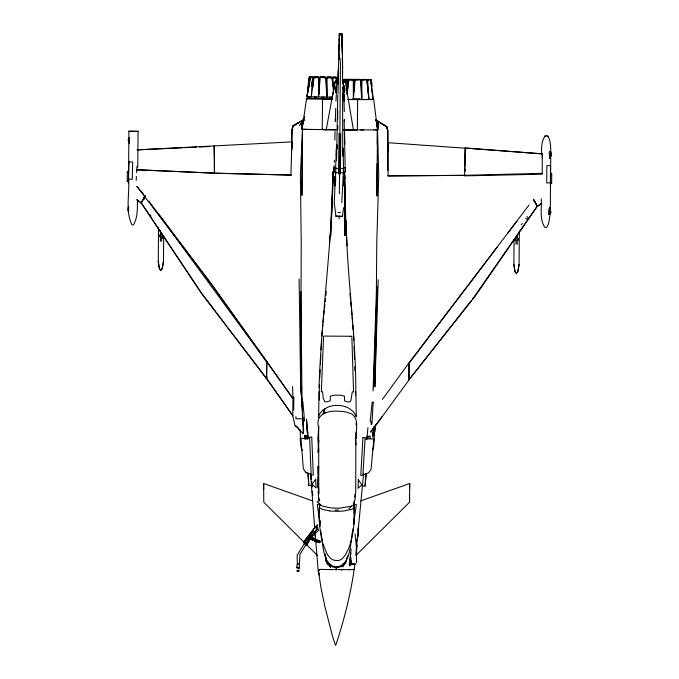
<?xml version="1.0" encoding="UTF-8"?>
<svg xmlns="http://www.w3.org/2000/svg" width="679" height="679" viewBox="0 0 679 679"><rect width="100%" height="100%" fill="white"/><g stroke="black" fill="none" stroke-linecap="round" stroke-linejoin="round"><path stroke-width="1.02" d="M376.217 119.979L377.685 129.893L377.057 122.746M266.754 376.556L266.754 378.678L292.887 415.794L266.635 378.636L266.839 361.508L211.627 284.425L158.36 213.571M302.511 131.225L300.381 175.097L301.238 241.537L300.644 386.079L302.511 410.727M387.768 170.633L387.828 142.683L465.616 148.234M542.249 173.17L542.292 153.785L465.208 148.039L464.674 175.869L542.249 174.18M136.19 180.385L136.352 176.413M343.226 172.534L345.187 171.991L345.297 167.467L343.158 167.849M266.711 364.063L266.72 362L148.896 201.077M319.317 94.22L319.402 77.932M353.589 520.072L353.445 524.205L356.39 504.65L354.124 504.565C355.058 519.028 353.937 534.135 348.921 547.885C346.171 552.901 343.659 561.227 336.461 560.498C327.685 560.565 325.487 549.379 322.661 543.056C319.461 530.486 318.527 517.254 319.597 504.378L319.249 503.411M354.175 91.555L354.234 80.351L352.248 80.334M354.234 508.622L354.37 506.093M355.847 439.703L355.72 491.426L354.939 500.185M356.11 444.762C353.615 435.443 361.304 420.776 351.875 414.071C347.334 411.958 342.301 411.092 337.327 411.202C327.346 410.43 314.716 414.784 318.663 427.456L318.748 493.854M377.066 163.444L376.862 196.053L377.524 129.825L373.671 129.927M377.184 144.517L377.269 129.791L377.762 129.74L378.636 123.892L376.039 120.09L386.835 126.778L387.811 131.081L388.108 175.98L464.657 175.318L542.232 173.357M266.822 363.477L266.839 361.508L292.972 398.632L292.768 415.752M550.491 173.731L550.55 165.617M127.27 180.953L127.338 172.228M128.535 178.679C129.935 193.753 124.936 210.685 131.947 224.817L133.491 224.834C137.93 217.416 137.268 208.173 137.498 199.838M128.586 172.356L128.925 131.242L138.066 131.327L137.769 167.161M128.543 182.897L128.645 170.412M158.538 227.406L158.258 261.653L159.633 269.521M160.405 241.164L160.49 230.801M160.779 270.666L162.476 267.916L163.461 261.695L163.673 236.3M161.653 241.181L161.721 232.889M291.588 151.001L290.926 175.14L214.403 173.145L136.869 169.835L136.649 172.653M302.613 129.214L302.087 129.154L301.264 123.213L303.869 119.512L293.048 125.929L291.978 130.249L291.588 151.23L291.995 130.224L293.022 125.963L304.039 119.496L299.21 125.742M293.718 410.226L293.829 396.969M295.951 416.6L295.934 418.714L302.995 418.773M326.463 129.723L322.508 129.205M335.749 168.384L335.825 172.797L338.617 172.831M338.762 82.371L338.125 82.176L338.167 71.142M339.203 35.07L339.211 33.95L342.174 33.992L342.072 46.528M339.11 46.503L339.203 35.053M339.254 40.57L339.271 39.11M340.688 35.087L340.697 33.984L342.174 33.975M339.161 218.893L339.186 215.964M339.373 193.753L340.459 62.145L338.77 52.512L339.593 34.493L341.783 34.51L342.309 52.614M342.021 40.596L342.038 39.136M342.555 74.198L342.581 71.176M343.031 155.084L343.09 148.226L342.929 155.007M348.386 99.524L357.646 99.567L357.375 129.884L353.419 129.961L345.272 81.429L344.015 81.387M351.009 557.807L350.967 561.762L350.084 559.802L351.077 549.082M387.853 151.833L387.785 131.064L386.835 126.778L375.928 120.124L378.636 123.892L377.957 126.837M409.488 494.27L409.564 502.214L355.779 555.6M514.071 239.364L513.867 264.759L515.242 272.635M516.015 244.279L516.074 237.022M516.396 273.824L518.077 271.031L519.07 264.81L519.35 230.945M517.262 244.287L517.339 234.959M541.248 198.905C541.774 208.156 539.406 219.207 544.804 227.38L546.357 227.397L547.138 226.71L548.717 223.111L550.262 213.605M541.621 153.98C540.365 133.5 550.881 126.965 550.779 151.969M550.355 184.832L550.457 172.347M550.296 209.429L550.745 156.145M551.662 182.914L551.73 174.189M302.494 140.706L301.917 195.399L302.367 129.171L303.352 129.256M319.317 387.582L319.334 400.118M542.249 157.935L542.292 153.785M312.578 500.881L263.613 483.516L263.775 502.214L304.854 542.996M336.088 129.867L322.228 129.553L322.584 99.261L331.887 99.38M334.144 165.337L333.915 171.897L335.961 172.474L333.092 171.762L330.393 235.316M136.869 169.835L136.895 166.601M292.021 149.125L292.131 141.877L137.133 149.898M354.056 524.061L354.362 501M337.811 110.567L337.616 119.911M338.066 93.787L338.482 66.517M342.555 68.978L342.318 41.139L341.919 43.142M408.911 379.909L409.106 362.739L497.045 247.275M266.584 376.472L266.541 378.551L266.72 362M336.563 160.431L337.76 94.992M337.955 84.264L339.152 45.001M355.567 395.008L355.626 391.834M334.34 162.247L334.391 160.134M334.849 140.035L335.036 131.573M549.888 213.893L548.921 214.377L548.505 213.087L549.557 207.46L549.286 211.025L549.557 207.46L550.601 210.04M325.207 554.845L326.438 562.314C330.206 569.061 342.14 569.172 346.018 562.484L346.697 558.308M358.597 529.824L358.266 526.522M465.047 171.201L465.098 169.113M465.2 164.938L465.463 154.498M318.629 417.721L319.011 391.698M464.589 171.091L465.208 148.039L542.3 153.929M337.056 144.678L336.928 148.879L337.115 145.679M373.068 390.909L376.37 292.25L376.786 242.191L378.738 175.785L377.532 129.808L373.696 99.524L372.915 99.465M409.573 488.388L409.717 483.516L360.761 500.881M550.847 151.935L549.6 151.51L549.116 152.792L549.888 158.445L551.238 154.888L549.888 158.445L549.956 155.915M335.409 118.927L335.74 108.394M378.203 279.756L374.91 386.741L377.1 286.58L373.552 387.768M128.441 171.015L128.73 161.891L129.324 161.814M354.277 505.074L354.099 513.231L354.54 513.256M331.004 235.333L333.202 171.779M336.309 155.966L336.402 148.166L335.621 168.587L337.599 168.613M337.667 129.876L337.819 125.666M342.555 97.233L342.937 86.759L342.606 88.83M291.647 174.995L214.479 173.23L214.258 146.078L214.386 154.804M339.356 40.85L339.593 34.493M335.655 181.879L335.562 172.602L334.255 202.537L335.876 216.194L337.896 216.245L335.876 216.194M334.009 171.889L333.975 167.365M318.723 500.245L318.807 498.25M342.445 566.761L342.53 564.699M343.048 566.77L343.184 563.68M319.368 386.521L319.461 384.416M319.758 378.101L320.149 369.682M320.386 364.411L320.827 354.939M321.074 349.668L321.507 340.196M409.564 502.214L409.717 483.516M319.037 387.616C321.447 315.523 332.073 243.99 333.109 171.779L333.109 171.779M346.562 89.832L347.385 79.511L345.178 79.435L344.448 82.269M341.817 202.665L343.54 168.647L343.09 148.226M335.969 101.018L337.03 81.217L335.587 81.166L338.49 81.268M318.128 477.006L317.543 487.471L318.655 488.685M318.366 472.822L318.714 466.541M374.825 428.279L373.739 446.154L372.559 450.202M372.907 428.585L372.788 430.664L374.256 430.69L374.494 426.531M409.174 371.506L409.072 379.654L475.877 295.229L537.25 206.255L472.491 299.142M312.9 86.997L313.452 77.847L311.398 77.457L315.387 77.542L315.115 77.873M347.673 90.434L348.285 80.266L346.884 80.232L346.553 82.261M353.445 524.205L353.683 520.216M329.468 244.516L330.019 235.29M356.11 424.791L356.229 422.881M358.308 531.156L358.257 528.389L358.342 535.222L356.721 540.934M353.156 528.389C349.889 540.06 352.494 564.504 336.487 567.101C321.04 564.682 323.696 541.477 320.412 530.307M336.886 83.288L337.03 81.217L338.125 82.176M549.803 211.5L549.846 213.07M325.92 295.458L326.243 291.249M362.102 486.054L365.098 486.088L366.049 473.781M317.831 452.401L318.799 440.357M365.098 486.088L366.108 473.764M311.364 85.944L311.703 81.879M346.018 90.4L346.197 88.372M346.621 83.288L346.884 80.232L348.624 79.935M318.833 426.344L317.823 438.328L318.807 451.416M374.061 426.302L373.654 431.14L374.935 431.216L375.512 424.451M354.786 497.198L355.066 494.04M363.604 473.84L356.169 550.839M366.847 439.237L367.925 427.702M321.702 335.986L322.211 330.707M322.423 328.602L322.831 324.384M323.034 322.27L323.543 317M369.996 438.524L370.191 436.47L367.865 436.478L367.653 438.541M309.098 86.895L309.293 84.858M309.497 82.83L310.006 77.745L310.829 77.771M344.635 82.201L344.839 80.164L345.653 80.198M354.744 564.376L354.2 569.579L349.099 569.706M308.105 90.927L309.582 77.72L310.507 77.423M344.185 82.167L344.414 80.139L345.339 79.842M351.73 563.816L349.693 565.862L349.278 564.614L350.848 552.978M354.124 503.368L354.472 500.313M309.064 85.792L309.293 83.763M309.649 80.716L309.887 78.679M323.747 314.895L324.223 310.812M324.452 308.775L324.927 304.693M325.283 301.637L325.64 298.582M307.977 90.901L309.582 77.72L310.099 77.398M344.16 82.167L344.924 79.816M331.989 97.08L306.568 96.732L307.061 96.673L307.29 94.568M307.935 89.314L307.68 91.41L309.42 77.771L309.836 76.914L312.892 76.888L312.518 77.729M308.325 86.157L308.58 84.06M308.97 80.903L309.225 78.798M340.468 216.27L342.488 216.253L343.54 207.681M551.603 154.439L551.433 152.868M307.061 96.673L307.315 94.568M163.469 261.313L161.958 269.368M519.079 264.42L517.568 272.483M346.791 94.322L348.989 79.528L353.301 79.604L353.352 99.414L373.611 99.431L373.119 99.363L370.666 79.655L367.619 79.681L368.96 99.499L366.745 79.689L361.941 79.672L361.729 99.49L360.388 79.672L355.125 79.621L353.369 99.414L348.268 99.346M307.315 98.896L306.526 98.939L302.087 129.154L302.613 129.137L302.045 129.086L302.859 122.101M307.986 91.835L309.344 82.549M309.641 80.487L309.947 78.425M297.385 567.466L296.765 567.271L297.241 564.054M319.987 77.737L320.123 76.897L321.838 76.905L325.385 76.948L325.436 77.788M354.82 80.156L354.956 79.316L360.209 79.367M354.183 569.596C350.372 595.228 344.007 620.479 335.825 645.05L335.774 645.05M319.444 508.435L319.079 513.069L319.546 513.044M162.315 238.38L162.646 236.462M358.351 529.255L358.571 528.007M518.085 240.536L518.416 238.618M332.039 99.058L335.18 81.344L336.445 81.327M326.217 129.723L335.18 81.344L336.826 81.387M550.457 152.885L550.406 155.075M338.77 59.217L339.169 57.206M358.368 530.206L358.622 528.916M303.19 432.048L302.647 416.931M318.383 77.729L318.561 76.897L313.766 76.88L313.409 77.712M353.207 80.156L353.394 79.316L348.599 79.299L348.242 80.139M347.614 555.778L347.054 558.393L347.538 556.941M291.978 130.275L293.048 125.929L298.599 122.712L293.022 125.963M306.866 544.991L306.602 543.429L317.908 527.838L315.166 527.031L303.403 542.181L305.525 544.711L306.866 544.991L309.828 539.627M549.888 158.445L550.508 155.983M129.282 138.134L129.061 141.291M127.89 208.86L128.025 211.05M144.126 199.448L145.043 195.858L142.191 201.052M356.492 562.967L356.653 549.133L355.032 533.974M343.557 565.828L344.38 562.857M343.854 81.217C346.239 81.319 342.53 80.954 342.309 82.21M321.54 77.338L317.475 77.635L323.594 77.355L315.794 77.55M318.349 416.634C324.061 401.535 350.72 401.612 356.263 416.821L355.804 387.811C355.567 331.912 347.045 276.497 346.078 220.624M313.418 538.209L312.484 539.491L310.278 538.82L311.457 537.225L313.418 538.209L312.96 539.499L310.855 539.338L318.341 542.58L318.748 541.426M313.197 538.235L312.79 539.389L319.843 542.623L320.25 541.46L312.773 538.218L320.25 541.46M313.104 540.272L314.674 540.314L315.328 539.499L314.988 540.467L313.409 540.425L313.443 539.304M314.997 541.222L319.164 542.165L314.997 541.222L315.336 540.255M316.567 541.265L316.906 540.297L319.503 541.197M312.365 539.381L319.419 542.606L319.826 541.452M128.136 208.003L128.772 206.238M136.869 199.915L141.19 202.919L136.92 199.779M354.141 502.078L354.124 504.505L351.493 506.169L340.281 508.079A16.457 4.032 0.3 0 1 330.087 507.765L322.202 506.008L319.58 504.319L317.314 504.446L320.174 526.123M304.65 116.695L302.953 122.424L302.002 129.239L302.147 124.563L303.869 120.259M266.423 378.517L201.154 292.98L141.266 202.953L201.273 292.657L215.99 312.026M322.856 413.91L325.207 408.529M347.351 80.147L347.716 79.307L343.981 79.384L343.744 80.249M345.28 171.991L344.109 120.03M141.19 202.919L145.043 195.858M309.42 77.771L309.879 76.931L309.149 76.965L308.911 77.83L307.052 96.766L310.345 77.016L312.552 77.083L311.262 96.885L314.156 77.109L318.468 77.185L318.527 96.995L320.293 77.202L325.555 77.253L326.896 97.063L327.117 77.253L331.912 77.27L333.72 92.87M344.245 80.19L344.711 79.35L344.185 80.173M141.207 203.089L145.162 195.985M128.382 138.957L128.187 140.528M354.005 504.378L354.463 503.597M550.813 213.096L550.881 210.906M306.254 544.074L300.042 554.14L299.303 564.045L297.487 563.791M305.16 542.165L297.139 555.337L297.3 563.774L297.869 563.833M366.796 436.385L368.256 436.504L366.414 439.092L368.256 436.504L369.86 435.91M312.934 538.201L311.517 537.369L312.535 535.833L318.587 530.316L317.594 528.593L315.939 527.507M313.715 530.961L305.278 541.698L303.403 542.181L306.602 543.429L306.645 542.309L309.276 538.235L317.594 528.593M371.048 431.903L409.021 379.875L409.106 362.739L382.353 399.422M127.338 172.407L128.645 170.658L127.338 172.458M409.191 379.62L409.174 363.104L529.009 205.092M370.454 432.124L382.167 416.567M507.96 232.948L516.94 221.15M409.072 379.654L471.184 300.805M521.209 224.885L522.363 223.45M301.714 125.191L301.264 123.213L303.632 120.285M305.525 544.711L306.144 543.972M366.227 438.914L368.256 436.504M318.451 570.827L320.827 586.885L324.834 606.271L332.481 636.07L335.409 645.042M348.972 508.834L351.476 506.161M301.264 123.213L304.15 120.149M319.088 570.19L318.222 571.09L319.469 575.138M319.071 570.216L318.434 570.878L320.14 569.35L323.221 569.452M349.693 565.862L350.814 564.733M314.997 77.627L317.11 77.313L312.187 77.635L315.345 77.304M351.272 562.899L349.278 564.614L351.629 561.754L350.084 559.802M128.985 138.032L129.57 137.616M541.689 203.293L537.369 206.357L541.74 203.428M301.731 120.93L303.929 119.462M319.775 500.262L317.195 501.789L319.58 503.665M548.921 214.377L549.583 213.987M343.54 168.613L341.562 168.638M363.689 474.621L368.646 472.796L371.023 469.418L373.9 438.923L365.862 438.906M319.656 505.159L320.344 505.015M328.246 77.729L329.875 77.431L324.197 77.678L328.084 77.406M319.325 507.595L322.652 509.471L329.68 510.897M373.696 99.524L370.632 99.609M320.547 504.268L319.597 504.378L320.284 505.405M550.72 165.532L546.875 165.684L546.731 182.931L550.576 182.77M310.524 77.347L309.76 77.686L310.659 77.652M335.375 77.618L333.499 77.661M307.867 435.876L304.803 435.341L305.236 439.432M344.236 81.302L343.302 81.31M137.141 149.855L182.592 147.776M184.705 147.674L196.333 147.148M199.507 147.004L209.022 146.562M372.168 98.854L372.737 98.828M345.492 80.071L344.584 80.114L346.994 79.74M375.326 129.91L376.531 129.884M350.237 336.266L351.832 336.232L353.564 391.987L352.274 391.842L350.992 400.075L349.94 401.858L347.393 401.875L344.559 400.89L344.491 396.18L340.51 395.17L334.348 395.153L330.35 396.129L330.232 400.839L327.388 401.781L324.842 401.739L323.162 398.149L322.627 391.707L321.337 391.834L323.594 336.088L350.237 336.266M308.521 96.944L309.709 96.927M335.799 81.157L336.606 81.157M311.16 77.33L312.162 77.321M310.252 98.158L307.315 98.234L331.717 98.591M338.583 510.031L335.078 510.014M347.478 79.74L351.943 79.732M366.652 80.088L368.307 80.419L367.059 80.428L368.196 93.66M373.688 129.91L344.1 129.91M387.76 175.81L464.945 175.377M366.074 79.876L367.976 79.867M368.994 99.618L347.903 99.49M328.551 77.669L333.474 78L332.226 78.009L332.931 86.148M329.688 97.352L331.938 97.352M327.932 77.669L322.075 77.627M328.186 78L326.276 77.992L327.202 97.335M352.562 79.732L358.427 79.774M352.308 80.054L354.217 80.063M363.019 80.419L361.109 80.419L361.932 97.725M343.54 129.91L353.419 129.935L344.143 129.927M349.116 569.681L323.204 569.469M340.476 172.839L344.508 172.678L344.881 178.772M340.502 212.535L337.93 212.51M340.833 216.278L337.531 216.253M307.994 473.263L308.792 485.604L311.797 485.621M360.541 129.884L363.613 129.91M340.731 569.664L342.946 569.681M343.633 81.446L345.272 81.455M321.863 97.301L324.562 97.326M359.955 98.862L352.8 98.794M332.32 99.355L306.526 98.939M322.228 129.553L327.439 129.604M355.541 79.816L344.626 79.579L370.445 79.799M319.079 129.528L325.368 129.587M316.007 129.494L319.351 129.545M329.357 569.562L331.573 569.588M339.211 33.967L340.697 33.984M362.034 79.384L366.354 79.451M352.409 79.995L354.328 80.02M313.087 129.451L316.278 129.511M308.987 438.413L300.958 438.294L303.326 468.833L305.643 472.261L310.575 474.163M314.25 97.207L316.686 97.241M334.577 172.593L335.562 172.602M310.388 129.409L313.358 129.477M545.619 136.139L544.456 136.106M547.062 136.106L548.225 136.139M307.986 129.366L310.668 129.434M322.5 129.579L335.893 129.833M333.219 77.499L334.263 77.525L330.546 77.762M308.258 129.383L304.285 129.273M367.95 79.477L370.165 79.553M308.894 97.097L310.413 97.131M342.488 79.732L343.167 79.749M319.419 542.606L319.843 542.623M306.212 129.341L303.072 129.231M136.852 169.733L214.386 173.145L214.318 146.061M142.25 170.548L145.399 170.692M309.582 77.72L310.006 77.745M344.414 80.139L344.839 80.164M342.046 216.219L342.488 216.253M138.066 131.327L128.925 131.242M299.218 564.283L299.464 567.576L296.859 567.288M297.071 567.746L296.613 567.729L297.317 567.805M298.836 570.827C295.221 570.36 299.133 571.166 298.548 570.793M298.404 571.328L296.893 571.141L297.419 571.277M298.701 571.412L298.531 571.379M298.599 567.95L299.473 568.051L298.998 567.984M298.437 570.309L299.099 570.377L298.675 570.309M298.327 571.379L298.879 571.429M297.945 567.423L299.295 567.661M298.675 567.984L297.198 567.814M298.938 567.5L299.464 567.576M298.556 570.411L297.113 570.258M336.105 167.789L334.204 167.441M354.336 507.773L353.954 508.019A18.46 4.354 0.3 0 1 351.985 509.25L343.939 510.973A17 4.015 0.3 0 1 329.697 510.897M309.132 538.931L311.288 539.457L309.021 538.99M310.278 538.82L313.299 539.618L311.415 539.423M296.494 426.412L295.187 425.682L297.928 427.38L299.643 430.155L299.447 429.603M315.217 539.805L317.865 541.019M311.288 539.347L318.341 542.58M381.318 123.434L386.809 126.735L387.811 131.106M305.643 472.253L307.366 473.356M334.84 77.864L334.374 77.533L335.596 77.61M526.929 216.542L528.491 217.764L527.269 219.402L525.707 218.171M306.348 544.482L317.551 555.6M302.868 433.287L294.932 425.317L292.87 416.083M375.801 120.777L378.636 123.892L375.742 120.175M516.396 273.773L514.75 270.751L513.867 264.377M160.787 270.658L159.149 267.645L158.258 261.262M143.676 194.279L136.852 186.394L211.627 284.425L292.972 398.632L292.573 386.631M322.873 410.252L325.182 413.002M307.74 437.59L306.407 435.96L306.823 439.101M127.27 180.724L128.552 182.405M217.272 313.706L226.871 326.344M228.152 328.025L266.541 378.551M127.27 180.741L128.552 182.439M550.448 172.67L551.73 174.418L550.448 172.593M149.77 214.454L150.976 216.109M371.574 80.428L371.354 79.604L370.624 79.638L373.144 99.457M550.27 151.502L550.728 152.775M533.94 200.093L536.775 205.372M533.465 199.219L537.301 206.391M534.101 200.127L537.369 206.357M302.299 450.406C299.133 444.125 301.026 436.495 300.025 429.68M335.749 77.983L335.333 77.134L333.126 77.058L333.457 77.907M129.46 143.702L128.543 140.994L129.188 142.777M331.793 77.881L331.522 77.033L327.21 76.965L327.329 77.805M341.978 58.708L342.555 60.567L342.598 84.264M328.5 562.721L329.281 565.7M302.893 433.83C304.778 431.836 302.384 421.328 302.834 416.923M533.847 200.135L534.28 201.935M326.039 558.613L327.473 564.546M315.693 539.508L314.776 533.049M549.557 207.46L549.888 209.098M307.638 431.021L308.02 432.947M514.945 238.821L515.251 240.68M159.192 234.781L159.489 236.64M319.172 499.107L319.453 500.966M128.73 211.084L128.543 208.699M325.767 557.637L326.438 562.314L325.266 553.945M318.799 493.277L317.662 466.431M304.803 435.341L305.151 438.498M409.174 363.104L409.564 366.685M336.47 80.173L335.791 77.211L332.786 77.262L333.745 89.704M336.529 80.19L335.833 77.236L336.529 77.177L336.92 80.114M302.486 407.646L300.644 386.079L299.116 279.069M350.525 299.728L350.033 293.481M350.712 301.773L351.17 306.874M351.357 308.92L351.909 315.039M352.087 317.152L352.545 322.432M352.724 324.537L353.173 329.816M353.445 332.99L353.861 340.366M307.29 439.041L307.018 435.952L304.693 435.901L304.947 438.99M306.883 427.176L307.859 438.719M310.982 475.453L311.338 479.654M311.517 481.759L311.967 487.004M312.679 495.398L312.323 491.206L312.705 495.407M315.565 539.016L315.149 533.847M315.735 541.078L318.239 571.064M371.752 82.532L372.092 86.742M372.432 90.944L372.779 95.153M307.918 436.682L306.484 419.113L307.943 438.787M311.084 475.478L311.338 478.627M311.593 481.776L312.017 487.021M318.137 491.231L318.824 499.99M314.75 528.678L310.515 473.407M356.11 432.531L356.543 438.532M308.045 473.271L308.792 485.604M346.545 235.375L347.045 245.637M319.868 520.038L320.055 524.035L319.979 520.929M343.421 81.268L344.312 111.628M354.09 346.689L354.531 359.327M354.786 366.702L354.939 370.912M342.555 60.567L341.783 34.51M344.635 175.309L344.728 178.467M377.617 125.225L377.762 129.74M263.613 483.516L263.791 489.355M330.325 564.597L330.401 567.686M329.688 563.562L329.773 566.659M346.171 235.401L344.491 171.795L345.56 235.409L344.482 171.821L344.737 235.418L344.372 171.838M344.355 94.746L344.16 101.086L344.117 94.831M344.601 131.658L344.771 144.355M300.822 291.588L302.07 401.612M319.639 520.734L319.648 523.874M342.615 94.933L342.725 156.229M335.205 119.699L335.451 121.456L335.205 119.699M339.059 133.805L338.736 173.026L339.237 174.41L339.568 135.189L339.059 133.805M336.029 567.449L336.012 569.8L336.487 569.8L336.504 567.457L336.029 567.449M340.238 135.189L339.916 174.41L340.442 173.043L340.765 133.822L340.238 135.189M344.508 119.818L344.491 121.533L344.508 119.818M336.198 85.91L335.587 92.369L336.198 85.91M335.061 176.565L334.781 185.808L335.061 176.565M128.849 161.772L128.407 179.01L132.244 179.307L132.677 162.069L128.849 161.772M344.151 176.642L344.075 185.893L344.151 176.642M358.334 479.629L358.079 488.32L361.822 484.764L358.334 479.629M344.245 85.919L344.567 92.395L344.245 85.919M373.178 402.172L371.939 424.214L371.252 424.426L371.023 421.438L370.191 421.294L372.16 402.265L373.178 402.172M362.951 437.607L360.787 475.385L362.892 475.368L365.115 437.59L362.951 437.607M356.891 545.254L356.11 554.471L356.891 545.254M303.691 420.861L303.411 423.84L302.732 423.611L301.858 401.552L302.876 401.662L304.531 420.725L303.691 420.861M372.364 433.16L372.805 437.395L373.637 434.585L373.043 431.759L372.364 433.16M317.076 525.953L316.524 527.218L317.628 528.016L306.857 543.641L304.676 542.232L303.623 542.411L315.107 527.277L317.857 524.875L317.076 525.953M315.633 479.255L311.967 484.399L316.125 487.878L315.633 479.255M551.662 182.702L550.355 184.374L551.662 182.676M338.074 567.118L336.241 567.22L338.074 567.118M352.155 564.062L355.465 564.096L352.155 564.062M311.746 437.166L309.582 437.106L311.177 474.918L313.291 474.969L311.746 437.166M304.778 542.597L303.403 542.181L306.602 543.429L304.778 542.597M378.211 121.592L376.098 120.141L378.211 121.592M308.198 438.583L306.407 435.96L308.198 438.592"/></g></svg>
